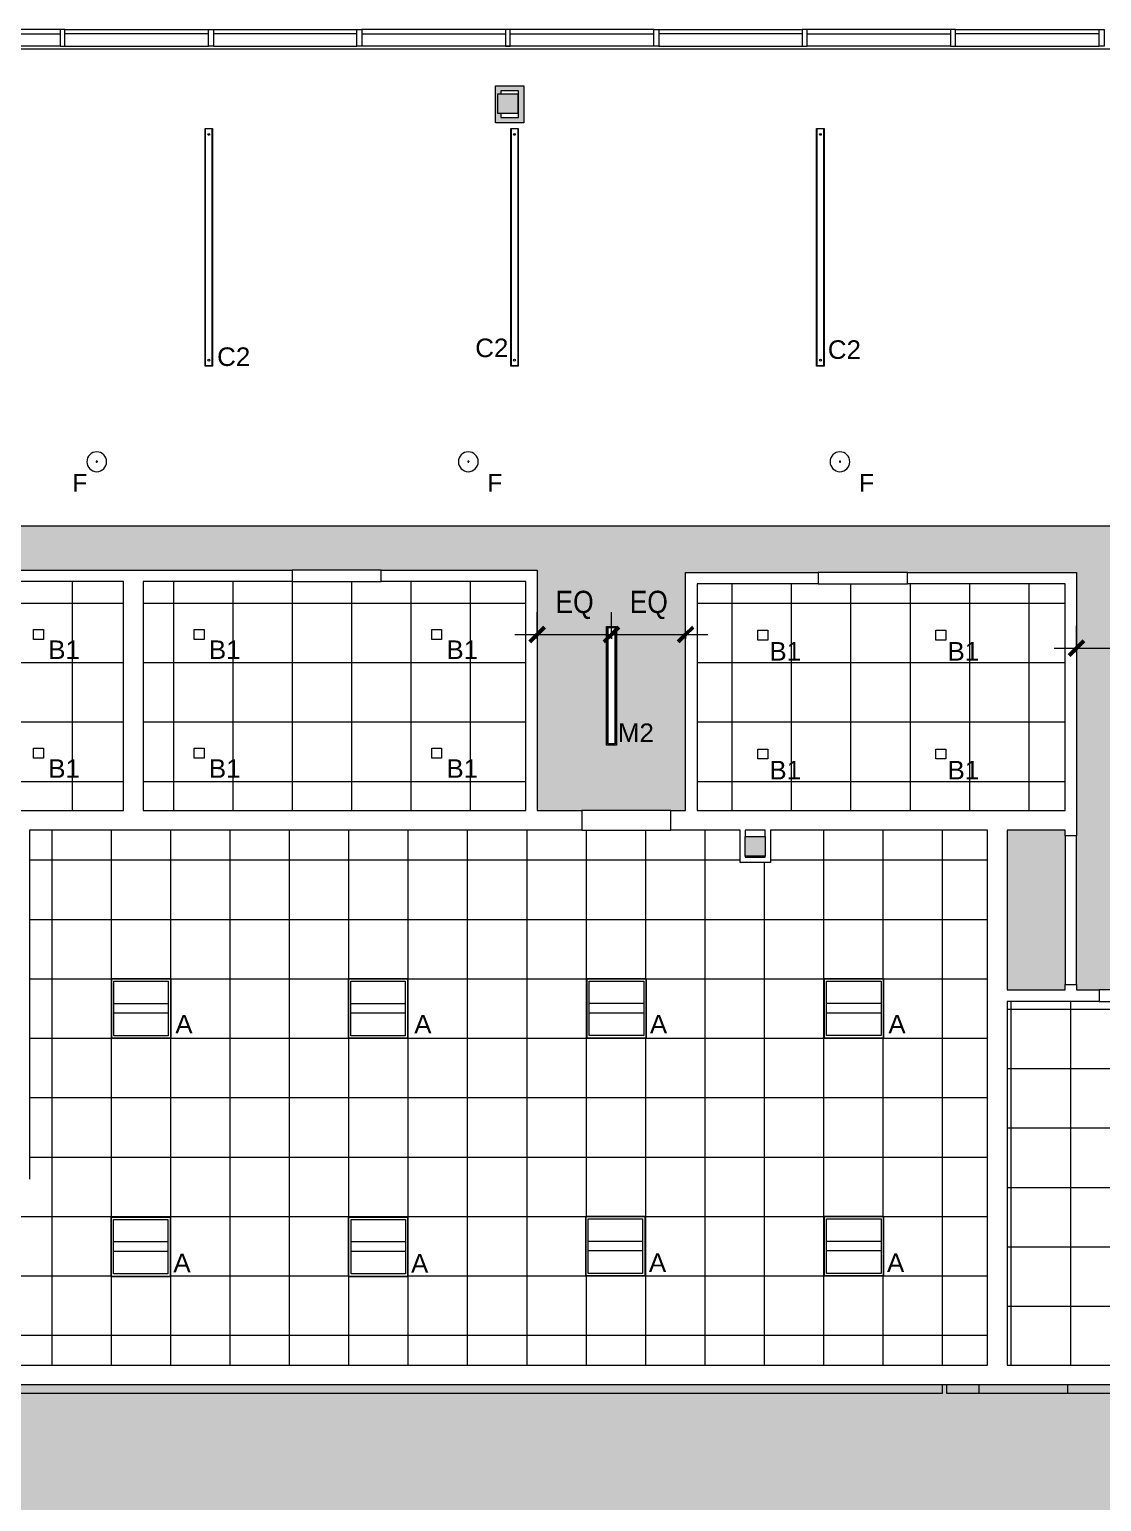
# Model space of a CAD drawing. Header units: inches. Extents: x -1102 to 2793, y -575 to 685.
# Drawn here: x -54 to 380, y 90 to 685 of the extents above; entities that cross this region are included whole.
import ezdxf

# ---------------------------------------------------------------- set-up
doc = ezdxf.new("R2010")
doc.units = ezdxf.units.IN
doc.header["$MEASUREMENT"] = 0
for name, color, linetype, lineweight in [('8603 Westwood - 2nd Floor - suite 200 230_dwg _2_', 8, 'Continuous', 9), ('A-ANNO-DIMS', 211, 'Continuous', 9), ('A-ANNO-DIMS-96', 211, 'Continuous', 9), ('A-CLNG', 13, 'Continuous', 9), ('A-CLNG-PATT', 13, 'Continuous', 9), ('A-DETL-GENF', 92, 'Continuous', 9), ('A-GLAZ-EXST', 7, 'Continuous', 9), ('A-GLAZ-SILL-EXST', 7, 'Continuous', 9), ('A-WALL', 113, 'Continuous', 9), ('A-WALL-PATT', 111, 'Continuous', 13), ('E-LITE-EQPM', 33, 'Continuous', 9), ('E-LITE-EQPM-IDEN', 33, 'Continuous', 9), ('G-ANNO-TEXT', 231, 'Continuous', 9), ('I-WALL', 2, 'Continuous', 13), ('Q-CASE', 31, 'Continuous', 9), ('S-COLS', 52, 'Continuous', 13)]:
    doc.layers.add(name, color=color, linetype=linetype, lineweight=lineweight)
doc.styles.add('Arial', font='arial.ttf', dxfattribs={"height": 7.5})
doc.styles.add('Arial_1', font='arial.ttf', dxfattribs={"height": 7.125})
doc.styles.add('Arial_2', font='arial.ttf', dxfattribs={"width": 0.85, "height": 9})
doc.dimstyles.new('Linear_-_3_32__Arial__85_-_1_2__Tolerance', dxfattribs={"dimscale": 12, "dimtxt": 9.182335, "dimasz": 0.5, "dimexe": 0.75, "dimexo": 0.5, "dimgap": 0.5, "dimtad": 1, "dimdec": 1, "dimrnd": 0.5, "dimzin": 3, "dimdsep": 46, "dimlunit": 4, "dimtxsty": 'Arial_2', "dimblk1": 'OBLIQUE', "dimblk2": 'OBLIQUE', "dimsah": 1, "dimcen": 0.09, "dimdle": 0.75, "dimazin": 0, "dimtfac": 1, "dimtdec": 4, "dimtix": 1, "dimtmove": 0, "dimatfit": 3, "dimfxl": 1, "dimtvp": 1, "dimfrac": 2, "dimtolj": 1, "dimtzin": 0, "dimarcsym": 2})
pattern_1 = [(0, (0, 0), (30.72, 7.68), [1.267, -21.773, 1.267, -21.773, -122.88]), (0, (0, 0), (30.72, 7.68), [-46.08, 1.267, -44.813, 1.267, -21.773, -53.76]), (0, (0, 0), (30.72, 7.68), [-115.2, 1.267, -14.093, 1.267, -37.133]), (120, (11.52, 3.84), (-22.011075, 22.7643), [1.267, -21.773, 1.267, -21.773, -122.88]), (120, (11.52, 3.84), (-22.011075, 22.7643), [-46.08, 1.267, -44.813, 1.267, -21.773, -53.76]), (120, (11.52, 3.84), (-22.011075, 22.7643), [-115.2, 1.267, -14.093, 1.267, -37.133]), (240, (15.36, 19.2), (-8.708925, -30.4443), [1.267, -21.773, 1.267, -21.773, -122.88]), (240, (15.36, 19.2), (-8.708925, -30.4443), [-46.08, 1.267, -44.813, 1.267, -21.773, -53.76]), (240, (15.36, 19.2), (-8.708925, -30.4443), [-115.2, 1.267, -14.093, 1.267, -37.133])]

# ---------------------------------------------------------------- blocks, each defined once
blk = doc.blocks.new('8603 Westwood - 2nd Floor - suite 200 230_dwg _2_-2424548-Reflected Ceiling Plan')
at = {"layer": 'A-GLAZ-EXST'}
for p, q in [((565.13, 1258.26), (640.63, 1258.26)), ((700.63, 1258.26), (642.63, 1258.26)), ((760.63, 1258.26), (702.63, 1258.26)), ((762.63, 1258.26), (820.63, 1258.26)), ((822.63, 1258.26), (880.63, 1258.26)), ((940.63, 1258.26), (882.63, 1258.26)), ((942.63, 1258.26), (1000.63, 1258.26)), ((1060.63, 1258.26), (1002.63, 1258.26))]:
    blk.add_line(p, q, dxfattribs=at)
at = {"layer": 'A-GLAZ-EXST', "flags": 128}
for points in [[(642.63, 1253.26), (642.63, 1260), (640.63, 1260), (640.63, 1253.26)], [(700.63, 1253.26), (700.63, 1260), (702.63, 1260), (702.63, 1253.26)], [(760.63, 1253.26), (760.63, 1260), (762.63, 1260), (762.63, 1253.26)], [(822.63, 1253.26), (822.63, 1260), (820.63, 1260), (820.63, 1253.26)], [(880.63, 1253.26), (880.63, 1260), (882.63, 1260), (882.63, 1253.26)], [(942.63, 1253.26), (942.63, 1260), (940.63, 1260), (940.63, 1253.26)], [(1002.63, 1253.26), (1002.63, 1260), (1000.63, 1260), (1000.63, 1253.26)], [(1060.63, 1253.26), (1060.63, 1260), (1062.63, 1260), (1062.63, 1253.26)]]:
    blk.add_lwpolyline(points, close=True, dxfattribs=at)
at = {"layer": 'A-GLAZ-SILL-EXST'}
for p, q in [((640.63, 1260), (565.13, 1260)), ((642.63, 1260), (700.63, 1260)), ((702.63, 1260), (760.63, 1260)), ((820.63, 1260), (762.63, 1260)), ((880.63, 1260), (822.63, 1260)), ((882.63, 1260), (940.63, 1260)), ((1000.63, 1260), (942.63, 1260)), ((1002.63, 1260), (1060.63, 1260)), ((1179.13, 1252), (563.13, 1252)), ((640.63, 1253.26), (565.13, 1253.26)), ((642.63, 1253.26), (700.63, 1253.26)), ((702.63, 1253.26), (760.63, 1253.26)), ((880.63, 1253.26), (762.63, 1253.26)), ((882.63, 1253.26), (940.63, 1253.26)), ((1000.63, 1253.26), (942.63, 1253.26)), ((1002.63, 1253.26), (1060.63, 1253.26))]:
    blk.add_line(p, q, dxfattribs=at)
blk = doc.blocks.new('Concrete-Square-Column - 8 x 8-2324995-Reflected Ceiling Plan')
at = {"layer": 'S-COLS', "lineweight": 9}
blk.add_hatch(color=55, dxfattribs=at).paths.add_polyline_path([(0.58, -4), (4, -4), (4, 4), (-4, 4), (-4, -4), (-0.29, -4)], flags=0)
at = {"layer": 'S-COLS', "color": 250, "lineweight": 20}
for p, q in [((-4, 4), (4, 4)), ((-4, -4), (-4, 4)), ((4, 4), (4, -4)), ((4, -4), (-4, -4))]:
    blk.add_line(p, q, dxfattribs=at)
blk = doc.blocks.new('- CYLINDER LIGHT8 - - CYLINDER LIGHT-2438586-Reflected Ceiling Plan')
at = {"layer": 'Q-CASE', "lineweight": 13}
for centre, radius, start, end in [((-391, 246.84), 4, 0, 180), ((-391, 246.84), 4, 360, 180), ((-391, 246.84), 4, 180, 360), ((-391, 246.84), 4, 180, 360), ((-390.97, 246.9), 0.25, 60, 180), ((-390.97, 246.9), 0.25, 60, 180), ((-390.97, 246.9), 0.25, 180, 240), ((-390.97, 246.9), 0.25, 180, 240), ((-390.97, 246.9), 0.25, 241.92432, 0), ((-390.97, 246.9), 0.25, 241.92432, 300), ((-390.97, 246.9), 0.25, 300, 0), ((-390.97, 246.9), 0.25, 0, 58.07568), ((-390.97, 246.9), 0.25, 0, 58.07568)]:
    blk.add_arc(centre, radius, start, end, dxfattribs=at)
blk = doc.blocks.new('- CYLINDER LIGHT10 - - CYLINDER LIGHT-2438640-Reflected Ceiling Plan')
at = {"layer": 'Q-CASE', "lineweight": 13}
for centre, radius, start, end in [((-391, 246.84), 4, 0, 180), ((-391, 246.84), 4, 360, 180), ((-391, 246.84), 4, 180, 360), ((-391, 246.84), 4, 180, 360), ((-390.97, 246.9), 0.25, 60, 180), ((-390.97, 246.9), 0.25, 60, 180), ((-390.97, 246.9), 0.25, 180, 240), ((-390.97, 246.9), 0.25, 180, 240), ((-390.97, 246.9), 0.25, 241.92432, 0), ((-390.97, 246.9), 0.25, 241.92432, 0), ((-390.97, 246.9), 0.25, 0, 58.07568), ((-390.97, 246.9), 0.25, 0, 58.07568)]:
    blk.add_arc(centre, radius, start, end, dxfattribs=at)
blk = doc.blocks.new('Linear - Suspended - New - 8_-393493-Reflected Ceiling Plan')
at = {"layer": 'E-LITE-EQPM', "lineweight": 20}
for p, q in [((-48, -1.5), (-48, 1.5)), ((-48, 1.5), (48, 1.5)), ((-47.8, 1.41), (-47.8, -1.43)), ((47.8, 1.41), (-47.8, 1.41)), ((47.8, -1.43), (47.8, 1.41)), ((48, 1.5), (48, -1.5)), ((48, -1.5), (-48, -1.5)), ((-47.8, -1.43), (47.8, -1.43))]:
    blk.add_line(p, q, dxfattribs=at)
for centre, radius in [((-45.6, 0), 0.379), ((45.6, 0), 0.378)]:
    blk.add_circle(centre, radius, dxfattribs=at)
blk = doc.blocks.new('- CYLINDER LIGHT7 - - CYLINDER LIGHT-2548089-Reflected Ceiling Plan')
at = {"layer": 'Q-CASE', "lineweight": 13}
for centre, radius, start, end in [((-391, 246.84), 4, 0, 180), ((-391, 246.84), 4, 360, 180), ((-391, 246.84), 4, 180, 360), ((-391, 246.84), 4, 180, 360), ((-390.97, 246.9), 0.25, 60, 180), ((-390.97, 246.9), 0.25, 60, 180), ((-390.97, 246.9), 0.25, 180, 240), ((-390.97, 246.9), 0.25, 180, 240), ((-390.97, 246.9), 0.25, 241.92432, 0), ((-390.97, 246.9), 0.25, 241.92432, 0), ((-390.97, 246.9), 0.25, 0, 58.07568), ((-390.97, 246.9), 0.25, 0, 58.07568)]:
    blk.add_arc(centre, radius, start, end, dxfattribs=at)
blk = doc.blocks.new('Linear - Recessed - New - 4_-1101791-Reflected Ceiling Plan')
at = {"layer": 'E-LITE-EQPM', "lineweight": 20}
for p, q in [((-24, 2), (-24, -2)), ((24, 2), (-24, 2)), ((23.5, 1.5), (-23.5, 1.5)), ((-23.5, 1.5), (-23.5, -1.5)), ((23.5, -1.5), (23.5, 1.5)), ((24, -2), (24, 2)), ((-24, -2), (24, -2)), ((-23.5, -1.5), (23.5, -1.5))]:
    blk.add_line(p, q, dxfattribs=at)
blk = doc.blocks.new('Rectangular Ceiling Light - Recessed - New 2_x2_ - BASKET-2431120-Reflected Ceiling Plan')
at = {"layer": 'E-LITE-EQPM', "lineweight": 20}
for p, q in [((-12.74, -14.34), (-12.74, 9.66)), ((-12.74, 9.66), (11.26, 9.66)), ((-11.74, -13.34), (-11.74, 8.66)), ((-11.74, 8.66), (10.26, 8.66)), ((10.26, 8.66), (10.26, -13.34)), ((11.26, 9.66), (11.26, -14.34)), ((10.26, -0.42), (-11.74, -0.42)), ((10.26, -4.26), (-11.74, -4.26)), ((11.26, -14.34), (-12.74, -14.34)), ((10.26, -13.34), (-11.74, -13.34))]:
    blk.add_line(p, q, dxfattribs=at)
blk = doc.blocks.new('Square Downlight - Recessed - New 4_-2604772-Reflected Ceiling Plan')
at = {"layer": 'E-LITE-EQPM', "lineweight": 20}
for p, q in [((-2, 2), (2, 2)), ((-2, -2), (-2, 2)), ((2, 2), (2, -2)), ((2, -2), (-2, -2))]:
    blk.add_line(p, q, dxfattribs=at)
blk = doc.blocks.new('DIMBLOCK1-Reflected Ceiling Plan')
at = {"layer": 'A-ANNO-DIMS-96'}
for p, q in [((151.43, 438.85), (151.43, 449.61)), ((181.43, 438.85), (181.43, 449.61)), ((142.43, 440.61), (181.43, 440.61)), ((151.43, 440.61), (151.43, 438.85)), ((181.43, 440.61), (181.43, 438.85))]:
    blk.add_line(p, q, dxfattribs=at)
at = {"layer": 'A-ANNO-DIMS-96', "lineweight": 50}
for p, q in [((151.43, 440.61), (148.43, 437.61)), ((151.43, 440.61), (154.43, 443.61)), ((181.43, 440.61), (178.43, 437.61)), ((181.43, 440.61), (184.43, 443.61))]:
    blk.add_line(p, q, dxfattribs=at)
at = {"layer": 'A-ANNO-DIMS-96', "color": 0, "insert": (158.81, 458.29), "char_height": 9, "width": 18.3082, "attachment_point": 1, "line_spacing_factor": 0.941778, "style": 'Arial_2'}
blk.add_mtext('EQ', dxfattribs=at)
blk = doc.blocks.new('_Oblique')
at = {"color": 0, "linetype": 'ByBlock', "lineweight": -2}
blk.add_line((-0.5, -0.5), (0.5, 0.5), dxfattribs=at)
blk = doc.blocks.new('DIMBLOCK2-Reflected Ceiling Plan')
at = {"layer": 'A-ANNO-DIMS-96'}
for p, q in [((181.43, 438.85), (181.43, 449.61)), ((211.43, 438.85), (211.43, 449.61)), ((181.43, 440.61), (220.43, 440.61)), ((181.43, 440.61), (181.43, 438.85)), ((211.43, 440.61), (211.43, 438.85))]:
    blk.add_line(p, q, dxfattribs=at)
at = {"layer": 'A-ANNO-DIMS-96', "lineweight": 50}
for p, q in [((181.43, 440.61), (178.43, 437.61)), ((181.43, 440.61), (184.43, 443.61)), ((211.43, 440.61), (208.43, 437.61)), ((211.43, 440.61), (214.43, 443.61))]:
    blk.add_line(p, q, dxfattribs=at)
at = {"layer": 'A-ANNO-DIMS-96', "color": 0, "insert": (188.81, 458.29), "char_height": 9, "width": 18.3082, "attachment_point": 1, "line_spacing_factor": 0.941778, "style": 'Arial_2'}
blk.add_mtext('EQ', dxfattribs=at)
blk = doc.blocks.new('DIMBLOCK3-Reflected Ceiling Plan')
at = {"layer": 'A-ANNO-DIMS-96'}
for p, q in [((369.43, 433.32), (369.43, 444.08)), ((360.43, 435.08), (417.3, 435.08)), ((369.43, 435.08), (369.43, 433.32)), ((417.3, 436.54), (417.3, 426.08)), ((417.3, 435.08), (417.3, 436.54))]:
    blk.add_line(p, q, dxfattribs=at)
at = {"layer": 'A-ANNO-DIMS-96', "lineweight": 50}
for p, q in [((369.43, 435.08), (366.43, 432.08)), ((369.43, 435.08), (372.43, 438.08)), ((417.3, 435.08), (414.3, 432.08)), ((417.3, 435.08), (420.3, 438.08))]:
    blk.add_line(p, q, dxfattribs=at)
at = {"layer": 'A-ANNO-DIMS-96', "color": 0, "insert": (385.74, 452.76), "char_height": 9, "width": 18.3082, "attachment_point": 1, "line_spacing_factor": 0.941778, "style": 'Arial_2'}
blk.add_mtext('EQ', dxfattribs=at)

msp = doc.modelspace()

# ---------------------------------------------------------------- hatches: boundary and pattern name
at = {"layer": 'A-CLNG', "lineweight": 13}
h = msp.add_hatch(dxfattribs=at)
h.set_pattern_fill('FP_1', color=256, style=0, pattern_type=2)
h.set_pattern_definition(pattern_1)
h.paths.add_polyline_path([(-311.16, 133.8), (-305.8, 133.8), (-305.86, 134.04), (-315.89, 134.04), (-323.78, 171.15), (-341.11, 171.15), (-333.17, 133.8), (-311.9, 133.8)], flags=0)
h.paths.add_polyline_path([(-306.76, 137.54), (-337, 255.61), (-311.9, 137.54), (-311.16, 137.54)], flags=0)
h.paths.add_polyline_path([(-327.79, 174.65), (-324.52, 174.65), (-365.52, 367.54), (-364.48, 367.54), (-384.69, 463.1), (-384.48, 463.1), (-384.48, 466.6), (151.43, 466.6), (151.43, 369.54), (211.43, 369.54), (211.43, 465.66), (369.43, 465.66), (369.43, 297.04), (435.16, 297.04), (435.16, 298.54), (465.16, 298.54), (465.16, 462.91), (435.16, 462.91), (435.16, 464.41), (431.06, 464.41), (431.06, 469.04), (679.06, 469.04), (679.06, 178.29), (699.81, 178.29), (699.81, 484.53), (-407.72, 484.53), (-341.85, 174.65), (-333.17, 174.65)], flags=0)
h.paths.add_polyline_path([(-328.28, 176.26), (-337.84, 221.25), (-337.35, 221.36), (-327.79, 176.36)], flags=0)
h.paths.add_polyline_path([(-338.51, 224.39), (-344.33, 251.77), (-343.84, 251.88), (-338.02, 224.49)], flags=0)
h.paths.add_polyline_path([(-345.33, 256.99), (-354.89, 301.99), (-354.77, 302.01), (-345.21, 257.02)], flags=0)
h.paths.add_polyline_path([(364.81, 297.04), (364.81, 361.54), (341.43, 361.54), (341.43, 297.04)], flags=0)
h.paths.add_polyline_path([(415.8, 335.04), (415.8, 430.04), (418.8, 430.04), (418.8, 335.04)], flags=0)
h.paths.add_polyline_path([(179.93, 396.42), (179.93, 443.42), (182.93, 443.42), (182.93, 396.42)], flags=0)
h = msp.add_hatch(dxfattribs=at)
h.set_pattern_fill('FP_1', color=256, style=0, pattern_type=2)
h.set_pattern_definition(pattern_1)
h.paths.add_polyline_path([(179.93, 396.42), (182.93, 396.42), (182.93, 443.42), (179.93, 443.42), (179.93, 399.25)], flags=0)
at = {"layer": 'A-CLNG-PATT', "lineweight": 13}
h = msp.add_hatch(dxfattribs=at)
h.set_pattern_fill('FP_2', color=256, style=0, pattern_type=2)
h.set_pattern_definition([(180, (-84.42, 405.285), (3e-15, 24), []), (90, (-84.42, 405.285), (24, -1e-15), [])])
h.paths.add_polyline_path([(-170.44, 369.54), (-15.82, 369.54), (-15.82, 461.97), (-170.44, 461.97), (-170.44, 452.51)], flags=0)
h = msp.add_hatch(dxfattribs=at)
h.set_pattern_fill('FP_5', color=256, style=0, pattern_type=2)
h.set_pattern_definition([(180, (76.517, 405.285), (3e-15, 24), []), (90, (76.517, 405.285), (24, -1e-15), [])])
h.paths.add_polyline_path([(146.81, 369.54), (146.81, 461.97), (-7.82, 461.97), (-7.82, 369.54), (82.97, 369.54)], flags=0)
h = msp.add_hatch(dxfattribs=at)
h.set_pattern_fill('FP_6', color=256, style=0, pattern_type=2)
h.set_pattern_definition([(180, (302.247, 405.285), (3e-15, 24), []), (90, (302.247, 405.285), (24, -1e-15), [])])
h.paths.add_polyline_path([(245.68, 369.54), (364.81, 369.54), (364.81, 461.04), (216.06, 461.04), (216.06, 369.54), (243.56, 369.54)], flags=0)
h = msp.add_hatch(dxfattribs=at)
h.set_pattern_fill('FP_4', color=256, style=0, pattern_type=2)
h.set_pattern_definition([(0, (99.31, 253.535), (0, -24), []), (270, (99.31, 253.535), (-24, -1e-15), [])])
h.paths.add_polyline_path([(-179.44, 145.54), (333.43, 145.54), (333.43, 361.54), (245.68, 361.54), (245.68, 348.54), (233.43, 348.54), (233.43, 361.54), (-53.82, 361.54), (-53.82, 220.64), (-179.44, 220.64), (-179.44, 161.54)], flags=0)
h.paths.add_polyline_path([(99.18, 181.33), (75.18, 181.33), (75.18, 205.33), (99.18, 205.33), (99.18, 181.54)], flags=0)
h.paths.add_polyline_path([(-92.82, 181.33), (-116.82, 181.33), (-116.82, 205.33), (-92.82, 205.33)], flags=0)
h.paths.add_polyline_path([(3.18, 181.33), (-20.82, 181.33), (-20.82, 205.33), (3.18, 205.33)], flags=0)
h.paths.add_polyline_path([(291.43, 181.54), (267.43, 181.54), (267.43, 205.54), (291.43, 205.54)], flags=0)
h.paths.add_polyline_path([(171.06, 181.54), (171.06, 205.54), (195.06, 205.54), (195.06, 181.54)], flags=0)
h.paths.add_polyline_path([(82.97, 277.54), (75.12, 277.54), (75.12, 301.54), (99.12, 301.54), (99.12, 277.54), (96.78, 277.54)], flags=0)
h.paths.add_polyline_path([(-20.69, 277.54), (-20.69, 301.54), (3.31, 301.54), (3.31, 277.54), (3.18, 277.54)], flags=0)
h.paths.add_polyline_path([(291.43, 277.59), (267.43, 277.6), (267.43, 301.59), (291.43, 301.59)], flags=0)
h.paths.add_polyline_path([(171.5, 277.6), (171.5, 301.6), (195.5, 301.59), (195.5, 277.6), (195.06, 277.6)], flags=0)
h = msp.add_hatch(dxfattribs=at)
h.set_pattern_fill('FP_7', color=256, style=0, pattern_type=2)
h.set_pattern_definition([(90, (415.06, 241.285), (24, -1e-15), []), (0, (415.06, 241.285), (0, -24), [])])
h.paths.add_polyline_path([(439.37, 145.54), (465.16, 145.54), (465.16, 292.41), (341.43, 292.41), (341.43, 145.54), (415.06, 145.54)], flags=0)
h.paths.add_polyline_path([(391.06, 169.29), (391.06, 193.29), (415.06, 193.29), (415.06, 169.29)], flags=0)
h.paths.add_polyline_path([(391.06, 241.29), (391.06, 265.29), (415.06, 265.29), (415.06, 241.29)], flags=0)
at = {"layer": 'A-DETL-GENF'}
h = msp.add_hatch(color=9, dxfattribs=at)
h.paths.add_polyline_path([(320.57, -574.97), (1181.18, -574.97), (974.68, 47.27), (980.07, 47.51), (985.42, 48.24), (990.68, 49.44), (995.81, 51.1), (1000.77, 53.22), (1005.53, 55.78), (1010.03, 58.75), (1014.25, 62.12), (1018.15, 65.85), (1021.7, 69.91), (1024.87, 74.27), (1027.63, 78.91), (1029.98, 83.77), (1031.87, 88.82), (1033.31, 94.02), (1034.27, 99.33), (1034.75, 104.7), (1034.75, 110.1), (1034.27, 115.47), (1033.31, 120.78), (1031.87, 125.98), (1029.98, 131.03), (1027.63, 135.89), (1024.87, 140.52), (1021.7, 144.89), (1018.15, 148.95), (1014.25, 152.68), (1010.03, 156.04), (1005.53, 159.02), (1000.77, 161.57), (995.81, 163.69), (990.68, 165.36), (985.42, 166.56), (980.07, 167.29), (974.68, 167.53), (933.68, 167.53), (943.68, 137.54), (679.06, 137.54), (679.06, 134.04), (365.9, 134.04), (365.9, 137.54), (329.9, 137.54), (329.9, 134.04), (317.06, 134.04), (317.06, 137.54), (315.06, 137.54), (315.06, 134.04), (-134.69, 134.04), (-133.82, 135.79), (-134.69, 137.54), (-601.42, 137.54), (-601.42, 230.67), (-822.39, 230.67), (-867.43, 366.24), (-869.47, 372.86), (-871.52, 381.22), (-873.08, 389.68), (-874.16, 398.22), (-874.76, 406.8), (-874.86, 415.41), (-874.46, 424), (-873.58, 432.56), (-872.21, 441.06), (-870.35, 449.46), (-868.02, 457.74), (-865.22, 465.88), (-861.96, 473.84), (-858.25, 481.6), (-854.1, 489.14), (-849.52, 496.43), (-844.54, 503.45), (-839.16, 510.16), (-833.41, 516.56), (-827.3, 522.62), (-820.7, 528.45), (-814.1, 533.65), (-807.04, 538.58), (-799.72, 543.1), (-792.15, 547.19), (-783.73, 551.09), (-776.37, 554.04), (-768.21, 556.78), (-759.91, 559.04), (-751.49, 560.83), (-742.99, 562.14), (-734.42, 562.95), (-725.82, 563.28), (-698.23, 563.28), (-738.82, 685.04), (-1102.06, 685.04), (-914.31, 121.79), (-767.44, 121.79), (-767.44, 13.04), (-878.07, 13.04), (-883.44, 12.79), (-888.78, 12.07), (-894.03, 10.87), (-899.15, 9.21), (-904.1, 7.09), (-908.84, 4.54), (-913.33, 1.58), (-917.54, -1.78), (-921.43, -5.5), (-924.97, -9.56), (-928.14, -13.91), (-930.9, -18.53), (-933.24, -23.38), (-935.13, -28.42), (-936.56, -33.61), (-937.52, -38.91), (-938, -44.27), (-938, -49.66), (-937.52, -55.02), (-936.56, -60.32), (-935.13, -65.51), (-933.24, -70.55), (-930.9, -75.4), (-928.14, -80.02), (-924.97, -84.37), (-921.43, -88.43), (-917.54, -92.15), (-913.33, -95.51), (-908.84, -98.47), (-904.1, -101.02), (-899.15, -103.14), (-894.03, -104.8), (-888.78, -106), (-883.44, -106.72), (-878.07, -106.96), (-763.94, -106.96), (-763.94, -214.96), (-802.07, -214.96), (-682.06, -574.97), (-601.17, -574.97)], flags=0)
h.paths.add_polyline_path([(-188.57, 126.54), (-188.57, 134.04), (-185.07, 134.04), (-185.07, 126.54), (-187.44, 126.54)], flags=0)
at = {"layer": 'A-WALL-PATT'}
for points in [[(134.56, 660.17), (146.06, 660.17), (146.06, 662.3), (134.56, 662.3)], [(135.56, 649.42), (136.68, 649.42), (136.68, 651.04), (135.56, 651.04), (135.56, 659.04), (136.68, 659.04), (136.68, 660.17), (134.56, 660.17), (134.56, 649.42)], [(143.93, 647.3), (146.06, 647.3), (146.06, 660.17), (143.93, 660.17), (143.93, 649.42)], [(135.56, 647.3), (143.93, 647.3), (143.93, 649.42), (134.56, 649.42), (134.56, 647.3)], [(239.81, 134.04), (315.06, 134.04), (315.06, 137.54), (-134.69, 137.54), (-133.82, 135.79), (-134.69, 134.04), (-132.94, 134.04)]]:
    msp.add_hatch(color=8, dxfattribs=at).paths.add_polyline_path(points, flags=0)
h = msp.add_hatch(color=8, dxfattribs=at)
h.paths.add_polyline_path([(614.31, 134.04), (679.06, 134.04), (679.06, 137.54), (365.9, 137.54), (365.9, 134.04), (558.17, 134.04)], flags=0)
h.paths.add_polyline_path([(320.57, 134.04), (329.9, 134.04), (329.9, 137.54), (317.06, 137.54), (317.06, 134.04)], flags=0)

# ---------------------------------------------------------------- linework, layer by layer
at = {"layer": 'A-CLNG', "lineweight": 13}
for p, q in [((-407.72, 484.53), (699.81, 484.53)), ((179.93, 443.42), (179.93, 396.42)), ((182.93, 443.42), (179.93, 443.42)), ((182.93, 396.42), (182.93, 443.42)), ((179.93, 396.42), (182.93, 396.42)), ((3.31, 301.54), (-20.69, 301.54)), ((-20.69, 301.54), (-20.69, 277.54)), ((3.31, 277.54), (3.31, 301.54)), ((99.12, 301.54), (75.12, 301.54)), ((75.12, 301.54), (75.12, 277.54)), ((99.12, 277.54), (99.12, 301.54)), ((195.5, 301.6), (171.5, 301.6)), ((171.5, 301.6), (171.5, 277.6)), ((195.5, 277.6), (195.5, 301.6)), ((291.43, 301.59), (267.43, 301.59)), ((267.43, 301.59), (267.43, 277.59)), ((291.43, 277.59), (291.43, 301.59)), ((-20.69, 277.54), (3.31, 277.54)), ((75.12, 277.54), (99.12, 277.54)), ((171.5, 277.6), (195.5, 277.6)), ((267.43, 277.59), (291.43, 277.59)), ((3.18, 205.33), (-20.82, 205.33)), ((-20.82, 205.33), (-20.82, 181.33)), ((3.18, 181.33), (3.18, 205.33)), ((99.18, 205.33), (75.18, 205.33)), ((75.18, 205.33), (75.18, 181.33)), ((99.18, 181.33), (99.18, 205.33)), ((195.06, 205.54), (171.06, 205.54)), ((171.06, 205.54), (171.06, 181.54)), ((195.06, 181.54), (195.06, 205.54)), ((291.43, 205.54), (267.43, 205.54)), ((267.43, 205.54), (267.43, 181.54)), ((291.43, 181.54), (291.43, 205.54)), ((-20.82, 181.33), (3.18, 181.33)), ((75.18, 181.33), (99.18, 181.33)), ((171.06, 181.54), (195.06, 181.54)), ((267.43, 181.54), (291.43, 181.54))]:
    msp.add_line(p, q, dxfattribs=at)
at = {"layer": 'A-WALL', "color": 250, "lineweight": 20}
for p, q in [((-15.82, 369.54), (-15.82, 461.97)), ((-7.82, 461.97), (-7.82, 369.54)), ((-170.44, 369.54), (-15.82, 369.54)), ((-7.82, 369.54), (146.81, 369.54)), ((151.43, 369.54), (169.43, 369.54)), ((169.43, 369.54), (169.43, 361.54)), ((205.43, 361.54), (205.43, 369.54)), ((205.43, 369.54), (211.43, 369.54)), ((216.06, 369.54), (364.81, 369.54)), ((369.43, 369.54), (369.43, 361.54)), ((-53.82, 361.54), (-53.82, 220.64)), ((169.43, 361.54), (-53.82, 361.54)), ((233.43, 361.54), (205.43, 361.54)), ((243.56, 361.54), (235.56, 361.54)), ((333.43, 361.54), (245.68, 361.54)), ((333.43, 145.54), (333.43, 361.54)), ((341.43, 361.54), (341.43, 297.04)), ((364.81, 361.54), (341.43, 361.54)), ((341.43, 292.41), (341.43, 145.54)), ((-179.44, 145.54), (333.43, 145.54)), ((341.43, 145.54), (465.16, 145.54)), ((679.06, 137.54), (-187.44, 137.54))]:
    msp.add_line(p, q, dxfattribs=at)
at = {"layer": 'A-WALL', "lineweight": 13}
for p, q in [((205.43, 369.54), (169.43, 369.54)), ((169.43, 361.54), (205.43, 361.54))]:
    msp.add_line(p, q, dxfattribs=at)
at = {"layer": 'I-WALL', "color": 250, "lineweight": 20}
for p, q in [((134.56, 662.3), (146.06, 662.3)), ((134.56, 647.3), (134.56, 662.3)), ((143.93, 660.17), (136.68, 660.17)), ((136.68, 660.17), (136.68, 659.04)), ((143.93, 649.42), (143.93, 660.17)), ((146.06, 662.3), (146.06, 647.3)), ((136.68, 651.04), (136.68, 649.42)), ((136.68, 649.42), (143.93, 649.42)), ((146.06, 647.3), (134.56, 647.3)), ((-84.44, 466.6), (52.37, 466.6)), ((52.37, 466.6), (52.37, 461.97)), ((88.37, 461.97), (88.37, 466.6)), ((88.37, 466.6), (151.43, 466.6)), ((151.43, 466.6), (151.43, 369.54)), ((211.43, 369.54), (211.43, 465.66)), ((211.43, 465.66), (265.06, 465.66)), ((265.06, 465.66), (265.06, 461.04)), ((301.06, 461.04), (301.06, 465.66)), ((301.06, 465.66), (369.43, 465.66)), ((369.43, 465.66), (369.43, 369.54)), ((-15.82, 461.97), (-84.44, 461.97)), ((52.37, 461.97), (-7.82, 461.97)), ((146.81, 461.97), (88.37, 461.97)), ((146.81, 369.54), (146.81, 461.97)), ((216.06, 461.04), (216.06, 369.54)), ((265.06, 461.04), (216.06, 461.04)), ((364.81, 461.04), (301.06, 461.04)), ((364.81, 369.54), (364.81, 461.04)), ((233.43, 348.54), (233.43, 361.54)), ((235.56, 361.54), (235.56, 359.04)), ((243.56, 359.04), (243.56, 361.54)), ((245.68, 361.54), (245.68, 348.54)), ((364.81, 359.29), (364.81, 361.54)), ((369.43, 359.29), (364.81, 359.29)), ((369.43, 361.54), (369.43, 359.29)), ((235.56, 351.04), (235.56, 350.66)), ((243.56, 350.66), (243.56, 351.04)), ((245.68, 348.54), (233.43, 348.54)), ((235.56, 350.66), (243.56, 350.66)), ((364.81, 297.04), (364.81, 299.29)), ((364.81, 299.29), (369.43, 299.29)), ((369.43, 299.29), (369.43, 297.04)), ((341.43, 297.04), (364.81, 297.04)), ((378.56, 292.41), (341.43, 292.41)), ((369.43, 297.04), (378.56, 297.04)), ((378.56, 297.04), (378.56, 292.41)), ((315.06, 137.54), (315.06, 134.04)), ((317.06, 134.04), (317.06, 137.54)), ((315.06, 134.04), (-132.94, 134.04)), ((679.06, 134.04), (317.06, 134.04))]:
    msp.add_line(p, q, dxfattribs=at)
at = {"layer": 'I-WALL'}
for p, q in [((88.37, 466.6), (52.37, 466.6)), ((301.06, 465.66), (265.06, 465.66)), ((52.37, 461.97), (88.37, 461.97)), ((265.06, 461.04), (301.06, 461.04)), ((364.81, 359.29), (364.81, 299.29)), ((369.43, 299.29), (369.43, 359.29)), ((414.56, 297.04), (378.56, 297.04)), ((378.56, 292.41), (414.56, 292.41)), ((329.9, 137.54), (329.9, 134.04)), ((365.9, 134.04), (365.9, 137.54))]:
    msp.add_line(p, q, dxfattribs=at)

# ---------------------------------------------------------------- block references
at = {"layer": '8603 Westwood - 2nd Floor - suite 200 230_dwg _2_', "color": 7}
msp.add_blockref('8603 Westwood - 2nd Floor - suite 200 230_dwg _2_-2424548-Reflected Ceiling Plan', (-682.07, -574.96), dxfattribs=at)
at = {"layer": 'E-LITE-EQPM', "lineweight": 20, "rotation": 89.9999999999999}
for p in [(18.68, 597.04), (142.28, 597.04), (265.89, 597.04)]:
    msp.add_blockref('Linear - Suspended - New - 8_-393493-Reflected Ceiling Plan', p, dxfattribs=at)
at = {"layer": 'E-LITE-EQPM', "lineweight": 20}
for name, p in [('Square Downlight - Recessed - New 4_-2604772-Reflected Ceiling Plan', (-50.14, 440.66)), ('Square Downlight - Recessed - New 4_-2604772-Reflected Ceiling Plan', (14.8, 440.66)), ('Square Downlight - Recessed - New 4_-2604772-Reflected Ceiling Plan', (110.8, 440.66)), ('Square Downlight - Recessed - New 4_-2604772-Reflected Ceiling Plan', (242.62, 440.35)), ('Square Downlight - Recessed - New 4_-2604772-Reflected Ceiling Plan', (314.62, 440.35)), ('Square Downlight - Recessed - New 4_-2604772-Reflected Ceiling Plan', (-50.14, 392.66)), ('Square Downlight - Recessed - New 4_-2604772-Reflected Ceiling Plan', (14.8, 392.66)), ('Square Downlight - Recessed - New 4_-2604772-Reflected Ceiling Plan', (110.8, 392.66)), ('Square Downlight - Recessed - New 4_-2604772-Reflected Ceiling Plan', (242.62, 392.35)), ('Square Downlight - Recessed - New 4_-2604772-Reflected Ceiling Plan', (314.62, 392.35)), ('Rectangular Ceiling Light - Recessed - New 2_x2_ - BASKET-2431120-Reflected Ceiling Plan', (-7.95, 291.88)), ('Rectangular Ceiling Light - Recessed - New 2_x2_ - BASKET-2431120-Reflected Ceiling Plan', (87.86, 291.88)), ('Rectangular Ceiling Light - Recessed - New 2_x2_ - BASKET-2431120-Reflected Ceiling Plan', (184.23, 291.94)), ('Rectangular Ceiling Light - Recessed - New 2_x2_ - BASKET-2431120-Reflected Ceiling Plan', (280.17, 291.93)), ('Rectangular Ceiling Light - Recessed - New 2_x2_ - BASKET-2431120-Reflected Ceiling Plan', (-8.08, 195.67)), ('Rectangular Ceiling Light - Recessed - New 2_x2_ - BASKET-2431120-Reflected Ceiling Plan', (87.92, 195.67)), ('Rectangular Ceiling Light - Recessed - New 2_x2_ - BASKET-2431120-Reflected Ceiling Plan', (183.8, 195.88)), ('Rectangular Ceiling Light - Recessed - New 2_x2_ - BASKET-2431120-Reflected Ceiling Plan', (280.17, 195.88))]:
    msp.add_blockref(name, p, dxfattribs=at)
at = {"layer": 'E-LITE-EQPM', "lineweight": 20, "extrusion": (0, 0, -1), "rotation": 269.9999999999999}
msp.add_blockref('Linear - Recessed - New - 4_-1101791-Reflected Ceiling Plan', (-181.43, 419.92), dxfattribs=at)
at = {"layer": 'Q-CASE', "lineweight": 13}
for name, p in [('- CYLINDER LIGHT8 - - CYLINDER LIGHT-2438586-Reflected Ceiling Plan', (364.38, 263.56)), ('- CYLINDER LIGHT10 - - CYLINDER LIGHT-2438640-Reflected Ceiling Plan', (514.59, 263.56)), ('- CYLINDER LIGHT7 - - CYLINDER LIGHT-2548089-Reflected Ceiling Plan', (664.81, 263.56))]:
    msp.add_blockref(name, p, dxfattribs=at)
at = {"layer": 'S-COLS', "lineweight": 9}
for p in [(139.56, 655.04), (239.56, 355.04)]:
    msp.add_blockref('Concrete-Square-Column - 8 x 8-2324995-Reflected Ceiling Plan', p, dxfattribs=at)

# ---------------------------------------------------------------- texts
at = {"layer": 'E-LITE-EQPM-IDEN', "char_height": 7.5, "attachment_point": 1, "style": 'Arial'}
for s, insert, width in [('C2', (126.39, 560.16), 16.665), ('C2', (268.91, 559.46), 16.665), ('C2', (22.06, 556.6), 16.665), ('B1', (-46.21, 438.23), 16.059), ('B1', (18.73, 438.23), 16.059), ('B1', (114.73, 438.23), 16.059), ('B1', (245.29, 437.59), 16.059), ('B1', (317.29, 437.59), 16.059), ('M2', (184.04, 404.68), 17.877), ('B1', (-46.21, 390.23), 16.059), ('B1', (18.73, 390.23), 16.059), ('B1', (114.73, 390.23), 16.059), ('B1', (245.29, 389.59), 16.059), ('B1', (317.29, 389.59), 16.059), ('A', (5.16, 286.96), 8.787), ('A', (101.74, 286.96), 8.787), ('A', (196.99, 286.96), 8.787), ('A', (293.38, 286.96), 8.787), ('A', (4.37, 190.53), 8.787), ('A', (100.44, 190.32), 8.787), ('A', (196.58, 190.65), 8.787), ('A', (292.82, 190.59), 8.787)]:
    msp.add_mtext(s, dxfattribs=dict(at, insert=insert, width=width))
at = {"layer": 'G-ANNO-TEXT', "color": 7, "char_height": 7.12, "width": 7.272, "attachment_point": 1, "style": 'Arial_1'}
for insert in [(-36.48, 505.49), (131.25, 505.49), (281.55, 505.49)]:
    msp.add_mtext('F', dxfattribs=dict(at, insert=insert))

# ---------------------------------------------------------------- dimensions: what is measured, and where the dimension line sits
at = {"layer": 'A-ANNO-DIMS'}
for base, p1, p2, override, picture, middle in [((181.43, 440.61), (151.43, 444.85), (181.43, 444.85), {"dimpost": '<>', "dimfxl": 30}, 'DIMBLOCK1-Reflected Ceiling Plan', (166.43, 451.54)), ((211.43, 440.61), (181.43, 444.85), (211.43, 444.85), {"dimpost": '<>', "dimfxl": 30}, 'DIMBLOCK2-Reflected Ceiling Plan', (196.43, 451.54)), ((417.3, 435.08), (369.43, 439.32), (417.3, 430.54), {"dimpost": '<>', "dimfxl": 48.659458}, 'DIMBLOCK3-Reflected Ceiling Plan', (393.37, 446.01))]:
    dim = msp.add_linear_dim(base=base, p1=p1, p2=p2, text='EQ', dimstyle='Linear_-_3_32__Arial__85_-_1_2__Tolerance', override=override, dxfattribs=at)
    dim.commit()
    dim.dimension.update_dxf_attribs({"geometry": picture, "text_midpoint": middle})

doc.saveas('drawing.dxf')
